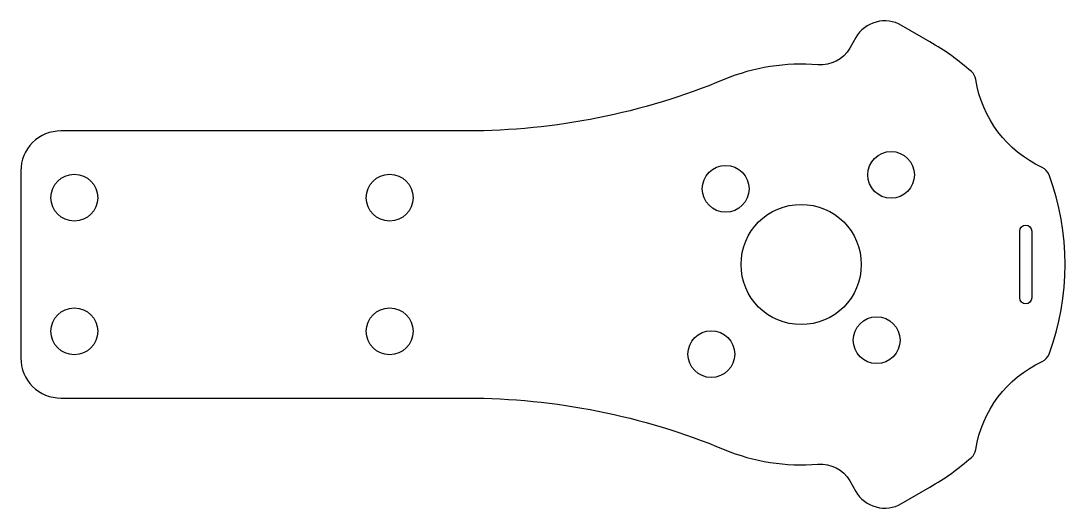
# Model space of a CAD drawing. Header units: millimetres. Extents: x 0 to 78.2, y -11.2 to 25.2.
import ezdxf

# ---------------------------------------------------------------- set-up
doc = ezdxf.new("R2010")
doc.units = ezdxf.units.MM

msp = doc.modelspace()

# ---------------------------------------------------------------- linework, layer by layer
for points in [[(76.949, 13.704, 0.197843), (76.432, 14.263, -0.250217), (71.467, 20.841, 0.174614), (71.141, 21.435, 0.049927), (68.027, 23.674), (65.905, 24.899, 0.414214), (62.49, 23.984), (62.031, 23.189, -0.290546), (59.656, 21.947, 0.120234), (52.631, 20.846, -0.09902), (33.4, 17), (3, 17, 0.414214), (0, 14), (0, 0, 0.414214), (3, -3), (33.4, -3, -0.09902), (52.631, -6.846, 0.120234), (59.656, -7.947, -0.290546), (62.031, -9.189), (62.49, -9.984, 0.414214), (65.905, -10.899), (68.027, -9.674, 0.049927), (71.141, -7.435, 0.174614), (71.467, -6.841, -0.250217), (76.432, -0.263, 0.197843), (76.949, 0.296, 0.179708)], [(74.754, 9.5, -1), (75.654, 9.5), (75.654, 4.5, -1), (74.754, 4.5)]]:
    msp.add_lwpolyline(points, format="xyb", close=True)
for centre, radius in [((65.128, 13.707), 1.75), ((52.752, 12.666), 1.75), ((4, 12), 1.75), ((27.6, 12), 1.75), ((58.4, 7), 4.5), ((4, 2), 1.75), ((27.6, 2), 1.75), ((64.048, 1.334), 1.75), ((51.672, 0.293), 1.75)]:
    msp.add_circle(centre, radius)

doc.saveas('drawing.dxf')
